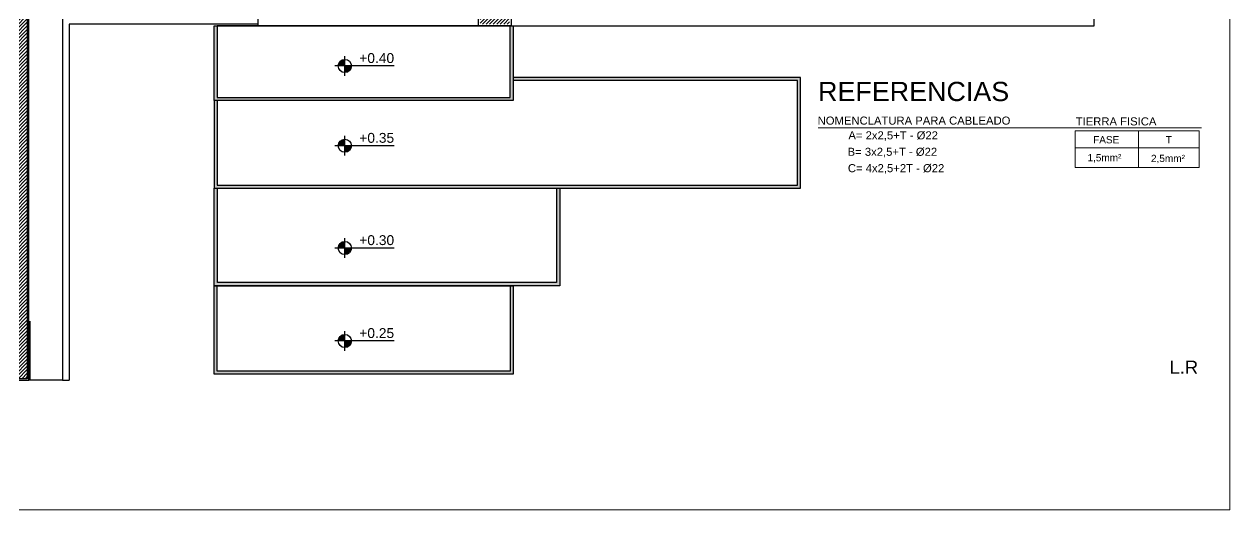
# Model space of a CAD drawing. Header units: millimetres. Extents: x 430 to 1353, y -204 to 152.
# Drawn here: x 650.39 to 668.73, y -123.76 to -116.37 of the extents above; entities that cross this region are included whole.
import ezdxf
from ezdxf.enums import TextEntityAlignment as Align

# ---------------------------------------------------------------- set-up
doc = ezdxf.new("R2010")
doc.units = ezdxf.units.MM
doc.layers.get('0').update_dxf_attribs({"color": 250})
for name, color, linetype in [('AN - Designacion Nivel 1-50', 252, 'Continuous'), ('AR - Ht', 252, 'Continuous'), ('AR - Vista 05', 252, 'Continuous'), ('AR - Vista 1', 252, 'Continuous'), ('AR - Vista 4', 252, 'Continuous'), ('H_SUELOS 2', 252, 'Continuous'), ('ND- ESPACIOS', 253, 'Continuous')]:
    doc.layers.add(name, color=color, linetype=linetype)
for name, color, linetype, lineweight in [('E-bocas texto', 149, 'Continuous', 20), ('ND-GLOBAL_Notas', 252, 'Continuous', 9), ('ND-texto', 251, 'Continuous', 15), ('vista', 252, 'Continuous', 15)]:
    doc.layers.add(name, color=color, linetype=linetype, lineweight=lineweight)
doc.styles.add('Arial', font='arial.ttf')
doc.styles.get("Standard").update_dxf_attribs({"font": 'arial.ttf'})
doc.styles.add('Texto Simbolos 1 50', font='arial.ttf', dxfattribs={"height": 0.15})

# ---------------------------------------------------------------- blocks, each defined once
blk = doc.blocks.new('Designacion Nivel Planta 1 50')
h = blk.add_hatch(color=256)
h.dxf.hatch_style = 1
h.paths.add_polyline_path([(0, 0.1, 0.414214), (-0.1, 0), (0, 0)])
h.paths.add_polyline_path([(0.1, 0), (0, 0), (0, -0.1, 0.414214)])
for p, q in [((0.75, 0), (-0.15, 0)), ((0, -0.15), (0, 0.15))]:
    blk.add_line(p, q)
blk.add_circle((0, 0), 0.1)
at = {"style": 'Texto Simbolos 1 50'}
blk.add_attdef('NIVEL', text='', height=0.15, dxfattribs=at).set_placement((0.75, 0), align=Align.BOTTOM_RIGHT)
blk = doc.blocks.new('PLANTA BAJA')
at = {"layer": 'AR - Ht', "true_color": 0x383838, "transparency": 33554610}
h = blk.add_hatch(dxfattribs=at)
h.set_pattern_fill('ANSI31', color=250, scale=0.012)
h.set_pattern_definition([(45, (-605.2518, -51.777135), (-0.0269407684, 0.0269407684), [])])
h.paths.add_polyline_path([(23.605, 24.735), (23.425, 24.735), (23.425, 24.69), (22.52, 24.69), (22.52, 24.63), (22.759, 24.63), (22.759, 24.58), (22.52, 24.58), (22.52, 24.52), (23.425, 24.52), (23.425, 24.45), (23.605, 24.45)])
h.paths.add_polyline_path([(18.205, 30.805), (18.025, 30.805), (18.025, 30.625), (18.205, 30.625)])
h.paths.add_polyline_path([(0.205, 16.225), (1.215, 16.225), (1.215, 16.405), (0.025, 16.405), (0.025, 10.52), (0.205, 10.52), (0.205, 11.89), (0.205, 13.002), (1.197, 13.002), (1.197, 13.068), (0.517, 13.068), (0.517, 13.118), (1.197, 13.118), (1.197, 13.182), (0.205, 13.182), (0.205, 14.957), (0.82, 14.957), (0.82, 15.077), (0.205, 15.077)])
h.paths.add_polyline_path([(4.45, 16.405), (2.165, 16.405), (2.165, 16.225), (3.625, 16.225), (3.625, 13.182), (2.638, 13.182), (2.638, 13.118), (3.318, 13.118), (3.318, 13.068), (2.638, 13.068), (2.638, 13.002), (3.625, 13.002), (3.625, 12.015), (3.805, 12.015), (3.805, 16.225), (4.45, 16.225)])
h.paths.add_polyline_path([(7.455, 16.405), (5.5, 16.405), (5.5, 16.225), (7.455, 16.225)])
h.paths.add_polyline_path([(7.34, 11.005), (3.805, 11.005), (3.805, 11.075), (3.625, 11.075), (3.625, 10.825), (4.155, 10.825), (4.155, 8.47), (3.625, 8.47), (3.625, 8.35), (4.275, 8.35), (4.275, 10.825), (7.22, 10.825), (7.22, 7.405), (7.225, 7.405), (7.225, 0.025), (7.405, 0.025), (7.405, 7.225), (7.475, 7.225), (7.475, 7.405), (7.34, 7.405)])
h.paths.add_polyline_path([(3.805, 7.405), (2.615, 7.405), (2.615, 7.815), (2.495, 7.815), (2.495, 7.405), (0.205, 7.405), (0.205, 7.96), (0.025, 7.96), (0.025, 0.025), (0.205, 0.025), (0.205, 7.225), (3.805, 7.225)])
h.paths.add_polyline_path([(11.69, 7.405), (9.89, 7.405), (9.725, 7.405), (9.725, 7.225), (11.69, 7.225)])
h.paths.add_polyline_path([(14.62, 11.005), (10.81, 11.005), (10.81, 10.825), (14.62, 10.825)])
h.paths.add_polyline_path([(18.225, 11.005), (15.875, 11.005), (15.875, 10.825), (18.055, 10.825), (18.055, 9.505), (17.475, 9.505), (17.475, 9.175), (17.215, 9.175), (17.215, 9.055), (18.055, 9.055), (18.055, 7.405), (17.47, 7.405), (17.47, 7.225), (18.035, 7.225), (18.195, 7.225), (18.22, 7.225), (18.22, 7.405), (18.175, 7.405), (18.175, 10.825), (18.225, 10.825)])
h.paths.add_polyline_path([(18.055, 9.425), (18.055, 9.175), (17.555, 9.175), (17.555, 9.425)], flags=16)
h.paths.add_polyline_path([(16.42, 7.405), (16.375, 7.405), (16.375, 9.95), (16.255, 9.95), (16.255, 7.405), (13.74, 7.405), (13.74, 7.225), (14.29, 7.225), (14.29, 5.415), (14.74, 5.415), (14.74, 7.225), (16.395, 7.225), (16.42, 7.225)])
h.paths.add_polyline_path([(23.605, 16.405), (21.57, 16.405), (21.57, 16.225), (23.425, 16.225), (23.425, 11.685), (19.375, 11.685), (19.375, 12.365), (19.255, 12.365), (19.17, 12.365), (19.17, 12.245), (19.255, 12.245), (19.255, 11.005), (19.165, 11.005), (19.165, 10.825), (19.375, 10.825), (19.375, 11.565), (23.425, 11.565), (23.425, 7.405), (21.57, 7.405), (21.57, 7.225), (23.605, 7.225)])
h.paths.add_polyline_path([(18.22, 16.405), (17.91, 16.405), (17.91, 16.225), (18.055, 16.225), (18.055, 12.25), (18.22, 12.25), (18.22, 12.36), (18.175, 12.36), (18.175, 16.225), (18.22, 16.225)])
h.paths.add_polyline_path([(21.77, 23.57), (20.762, 23.57), (20.762, 23.535), (21.362, 23.535), (21.362, 23.435), (20.762, 23.435), (20.762, 23.4), (21.66, 23.4), (21.66, 23.165), (21.77, 23.165)])
h.paths.add_polyline_path([(18.918, 23.535), (19.512, 23.535), (19.512, 23.57), (18.215, 23.57), (18.215, 23.615), (18.025, 23.615), (18.025, 19.825), (18.23, 19.825), (18.255, 19.825), (18.255, 20.005), (18.205, 20.005), (18.205, 23.4), (19.512, 23.4), (19.512, 23.435), (18.918, 23.435)])
h.paths.add_polyline_path([(23.605, 30.805), (23.355, 30.805), (23.355, 30.625), (23.425, 30.625), (23.425, 26.15), (21.66, 26.15), (21.66, 24.52), (21.77, 24.52), (21.77, 26.04), (23.425, 26.04), (23.425, 25.785), (23.605, 25.785)])
h.paths.add_polyline_path([(3.825, 20.005), (2.375, 20.005), (2.375, 20.055), (2.265, 20.055), (2.265, 20.005), (0.205, 20.005), (0.205, 20.055), (0.025, 20.055), (0.025, 19.825), (3.825, 19.825)])
h.paths.add_polyline_path([(5.605, 23.61), (5.425, 23.61), (5.425, 20.005), (5.375, 20.005), (5.375, 19.825), (5.4, 19.825), (5.605, 19.825)])
h.paths.add_polyline_path([(5.605, 30.805), (5.425, 30.805), (5.425, 30.625), (5.605, 30.625)])
h.paths.add_polyline_path([(0.21, 21.41), (0.21, 21.66), (0.36, 21.66), (0.36, 21.41)], flags=16)
h.paths.add_polyline_path([(0.435, 21.66), (2.265, 21.66), (2.265, 20.905), (2.375, 20.905), (2.375, 21.66), (4.055, 21.66), (4.055, 20.96), (4.165, 20.96), (4.165, 21.635), (4.165, 22.685), (4.015, 22.685), (4.015, 21.77), (1.965, 21.77), (1.965, 22.685), (1.815, 22.685), (1.815, 21.77), (0.42, 21.77), (0.205, 21.77), (0.205, 30.625), (0.275, 30.625), (0.275, 30.805), (0.23, 30.805), (0.025, 30.805), (0.025, 21.085), (0.205, 21.085), (0.205, 21.335), (0.435, 21.335)])
h.paths.add_polyline_path([(1.995, 8.74), (1.995, 9.055), (2.445, 9.055), (2.445, 8.74)], flags=16)
h.paths.add_polyline_path([(2.615, 9.035), (2.615, 9.175), (0.205, 9.175), (0.205, 9.47), (0.025, 9.47), (0.025, 9.035), (0.025, 9.01), (0.205, 9.01), (0.205, 9.055), (1.915, 9.055), (1.915, 8.66), (2.615, 8.66)])
h.paths.add_polyline_path([(23.425, 21.935), (23.17, 21.935), (23.17, 22.09), (23.425, 22.09)], flags=16)
h.paths.add_polyline_path([(23.605, 23.4), (23.425, 23.4), (23.425, 23.335), (22.62, 23.335), (22.62, 23.275), (22.859, 23.275), (22.859, 23.225), (22.62, 23.225), (22.62, 23.165), (23.425, 23.165), (23.425, 22.165), (23.095, 22.165), (23.095, 21.935), (21.795, 21.935), (21.66, 21.935), (21.66, 21.865), (21.795, 21.865), (23.425, 21.865), (23.425, 20.005), (21.77, 20.005), (21.77, 21.115), (21.66, 21.115), (21.66, 20.005), (21.605, 20.005), (21.605, 19.825), (21.64, 19.825), (23.605, 19.825)])
at = {"layer": 'H_SUELOS 2', "transparency": 33554585}
h = blk.add_hatch(color=9, dxfattribs=at)
h.dxf.hatch_style = 1
h.paths.add_polyline_path([(14.795, 1.436), (14.75, 1.436), (14.75, 0.141), (10.291, 0.141), (10.291, 1.436), (10.246, 1.436), (10.246, 0.095), (14.795, 0.095)])
h.paths.add_polyline_path([(15.505, 2.92), (15.454, 2.92), (15.454, 1.487), (10.296, 1.487), (10.296, 2.92), (10.246, 2.92), (10.246, 1.436), (15.505, 1.436)])
h.paths.add_polyline_path([(19.163, 4.603), (14.795, 4.603), (14.795, 4.557), (19.117, 4.557), (19.117, 2.965), (10.291, 2.965), (10.291, 4.253), (10.246, 4.253), (10.246, 2.92), (10.296, 2.92), (15.454, 2.92), (15.505, 2.92), (19.163, 2.92)])
h.paths.add_polyline_path([(14.795, 5.39), (14.75, 5.39), (14.75, 4.298), (10.291, 4.298), (10.291, 5.39), (10.246, 5.39), (10.246, 4.253), (14.795, 4.253)])
at = {"layer": 'AR - Vista 05'}
for points in [[(7.43, 7.2), (7.5, 7.2), (7.5, 7.43), (7.36, 7.43), (7.36, 11.025), (3.825, 11.025), (3.825, 11.095), (3.605, 11.095), (3.605, 10.805), (4.135, 10.805), (4.135, 8.49), (3.605, 8.49), (3.605, 8.33), (4.295, 8.33), (4.295, 10.805), (7.2, 10.805), (7.2, 0), (7.43, 0)], [(16.235, 9.975), (16.395, 9.975), (16.395, 7.43), (16.445, 7.43), (16.445, 7.2), (16.395, 7.2), (14.765, 7.2), (14.765, 5.39), (14.265, 5.39), (14.265, 7.2), (13.715, 7.2), (13.715, 7.43), (16.235, 7.43)]]:
    blk.add_lwpolyline(points, close=True, dxfattribs=at)
at = {"layer": 'AR - Vista 1'}
for p, q in [((10.915, 5.39), (10.915, 5.515)), ((7.94, 0), (7.43, 0)), ((7.94, 0), (8.04, 0))]:
    blk.add_line(p, q, dxfattribs=at)
for points in [[(14.795, 5.39), (23.63, 5.39), (23.63, 6.7)], [(10.915, 5.515), (7.94, 5.515), (7.94, 0)], [(10.915, 5.415), (8.04, 5.415), (8.04, 0)], [(10.246, 4.253), (10.246, 2.92), (19.163, 2.92), (19.163, 4.603), (14.795, 4.603)], [(10.291, 4.253), (10.291, 2.965), (19.117, 2.965), (19.117, 4.557), (14.795, 4.557)]]:
    blk.add_lwpolyline(points, dxfattribs=at)
for points in [[(14.795, 4.253), (10.246, 4.253), (10.246, 5.39), (14.795, 5.39)], [(10.291, 4.298), (14.75, 4.298), (14.75, 5.39), (10.291, 5.39)], [(15.505, 1.436), (10.246, 1.436), (10.246, 2.92), (15.505, 2.92)], [(15.454, 1.487), (10.296, 1.487), (10.296, 2.92), (15.454, 2.92)], [(10.246, 1.436), (14.795, 1.436), (14.795, 0.095), (10.246, 0.095)], [(14.75, 0.141), (10.291, 0.141), (10.291, 1.436), (14.75, 1.436)]]:
    blk.add_lwpolyline(points, close=True, dxfattribs=at)
at = {"layer": 'AR - Vista 4'}
blk.add_lwpolyline([(7.22, 10.825), (4.275, 10.825), (4.275, 8.35), (3.625, 8.35), (3.625, 8.47), (4.155, 8.47), (4.155, 10.825), (3.625, 10.825), (3.625, 11.075), (3.805, 11.075), (3.805, 11.005), (7.34, 11.005), (7.34, 7.405), (7.475, 7.405), (7.475, 7.225), (7.405, 7.225), (7.405, 0.025), (7.225, 0.025), (7.225, 7.405), (7.22, 7.405)], close=True, dxfattribs=at)

msp = doc.modelspace()

# ---------------------------------------------------------------- linework, layer by layer
at = {"layer": 'E-bocas texto'}
for p, q in [((666.376, -117.996), (668.262, -117.996)), ((666.376, -117.996), (666.376, -118.555)), ((667.34, -117.996), (667.34, -118.555)), ((668.262, -117.996), (668.262, -118.555)), ((666.376, -118.255), (668.262, -118.255)), ((666.376, -118.555), (668.262, -118.555))]:
    msp.add_line(p, q, dxfattribs=at)
at = {"layer": 'ND- ESPACIOS'}
msp.add_line((650.484, -121.788), (650.484, -120.888), dxfattribs=at)
at = {"layer": 'ND-GLOBAL_Notas'}
msp.add_lwpolyline([(641.065, -82.442), (668.729, -82.442), (668.729, -123.758), (641.065, -123.758)], close=True, dxfattribs=at)
at = {"layer": 'ND-texto'}
msp.add_line((662.469, -117.949), (668.295, -117.949), dxfattribs=at)

# ---------------------------------------------------------------- block references
at = {"layer": 'AN - Designacion Nivel 1-50'}
for p, values in [((655.268, -117.009), {'NIVEL': '+0.40'}), ((655.268, -118.222), {'NIVEL': '+0.35'}), ((655.268, -119.777), {'NIVEL': '+0.30'}), ((655.268, -121.19), {'NIVEL': '+0.25'})]:
    msp.add_blockref('Designacion Nivel Planta 1 50', p, dxfattribs=at).add_auto_attribs(values)
at = {"layer": 'AR - Vista 05'}
msp.add_blockref('PLANTA BAJA', (643.034, -121.788), dxfattribs=at)

# ---------------------------------------------------------------- texts
at = {"layer": 'E-bocas texto', "style": 'Arial'}
for s, height, p in [('FASE', 0.1091, (666.649, -118.185)), ('T', 0.109, (667.755, -118.185)), ('1,5mm²', 0.1091, (666.563, -118.458)), ('2,5mm²', 0.1091, (667.529, -118.469))]:
    msp.add_text(s, height=height, dxfattribs=at).set_placement(p)
at = {"layer": 'ND-texto', "style": 'Arial'}
for s, p in [('NOMENCLATURA PARA CABLEADO', (662.459, -117.901)), ('TIERRA FISICA', (666.384, -117.913)), ('A= 2x2,5+T - Ø22', (662.927, -118.125)), ('B= 3x2,5+T - Ø22', (662.915, -118.375)), ('C= 4x2,5+2T - Ø22', (662.919, -118.624))]:
    msp.add_text(s, height=0.12266, dxfattribs=at).set_placement(p)
at = {"layer": 'ND-texto', "insert": (662.466, -117.547), "char_height": 0.29258, "attachment_point": 7}
msp.add_mtext_dynamic_manual_height_columns('REFERENCIAS', width=9.00956, gutter_width=10.449, heights=[1.457], dxfattribs=at)
at = {"layer": 'vista', "insert": (667.812, -121.689), "char_height": 0.2, "attachment_point": 7}
msp.add_mtext_dynamic_manual_height_columns('L.R ', width=22.16827, gutter_width=3.75, heights=[0], dxfattribs=at)

doc.saveas('drawing.dxf')
